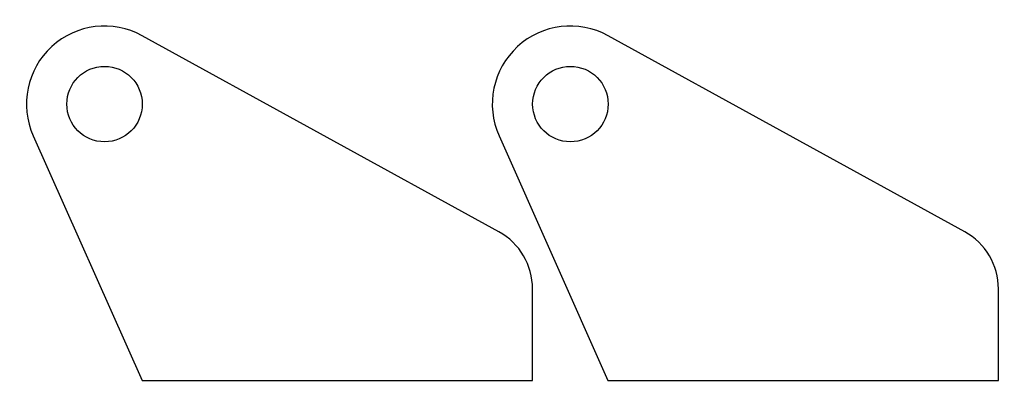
# Model space of a CAD drawing. Extents: x 5030.6 to 5105.8, y 8333 to 8360.8.
import ezdxf

# ---------------------------------------------------------------- set-up
doc = ezdxf.new("R2010")
doc.units = 0

# ---------------------------------------------------------------- blocks, each defined once
blk = doc.blocks.new('Part1942914133', base_point=(-6, -6))
at = {"layer": '1'}
blk.add_lwpolyline([(21.25, 32.89), (14.206, 32.89, 0.273463), (9.825, 30.301), (-5.257, 2.893, 0.718668), (2.44, -5.482), (21.25, 2.89)], format="xyb", close=True, dxfattribs=at)
blk.add_circle((0, 0), 2.9, dxfattribs=at)
blk = doc.blocks.new('Part368652208', base_point=(-6, -6))
at = {"layer": '1'}
blk.add_lwpolyline([(21.25, 32.89), (14.206, 32.89, 0.273463), (9.825, 30.301), (-5.257, 2.893, 0.718668), (2.44, -5.482), (21.25, 2.89)], format="xyb", close=True, dxfattribs=at)
blk.add_circle((0, 0), 2.9, dxfattribs=at)

msp = doc.modelspace()

# ---------------------------------------------------------------- block references
at = {"layer": '1', "rotation": 269.999999977959}
for name, p in [('Part1942914133', (5031.129, 8360.296)), ('Part368652208', (5066.923, 8360.296))]:
    msp.add_blockref(name, p, dxfattribs=at)

doc.saveas('drawing.dxf')
